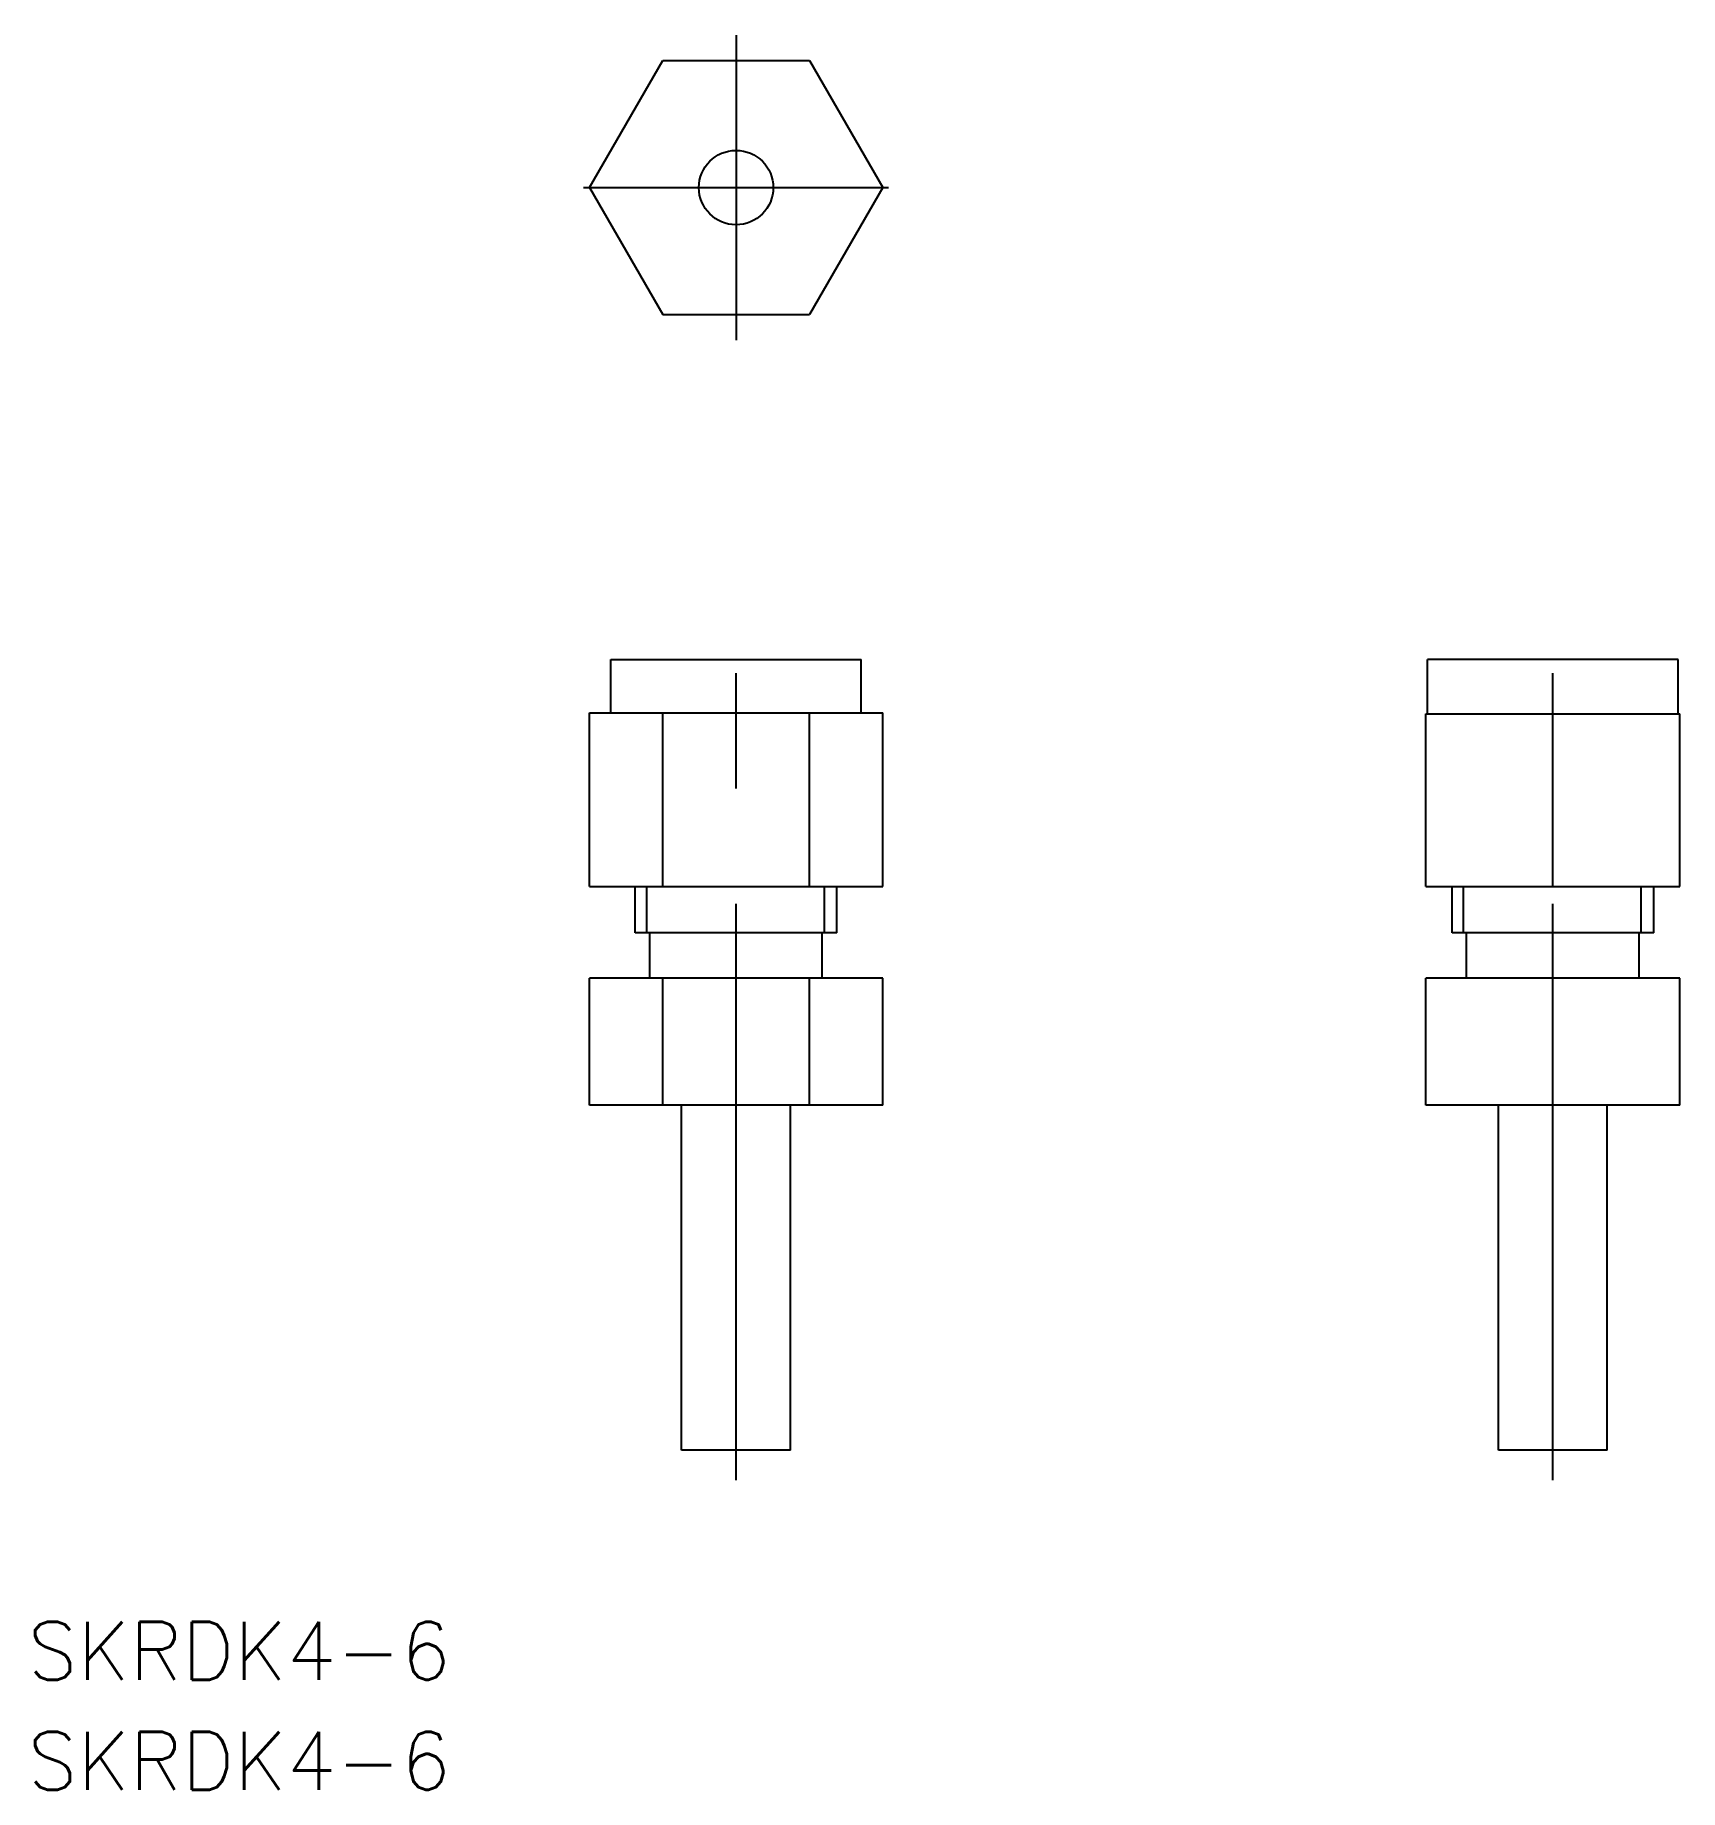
# Model space of a CAD drawing. Extents: x -38.6 to 52, y -18.7 to 78.
import ezdxf

# ---------------------------------------------------------------- set-up
doc = ezdxf.new("R2010")
doc.units = 0
doc.linetypes.add('CENTER', pattern=[50.8, 31.75, -6.35, 6.35, -6.35])
doc.layers.get('0').update_dxf_attribs({"linetype": 'CONTINUOUS'})
doc.layers.add('CENTER', color=1, linetype='CENTER')
doc.styles.get("Standard").update_dxf_attribs({"font": 'txt.shx', "bigfont": '@extfont2.shx'})

msp = doc.modelspace()

# ---------------------------------------------------------------- linework, layer by layer
at = {"color": 7, "linetype": 'CONTINUOUS'}
for p, q in [((-8.082904, 69.55878), (-4.041452, 76.55878)), ((-4.041452, 76.55878), (4.041452, 76.55878)), ((4.041452, 76.55878), (8.082904, 69.55878)), ((-8.082904, 69.55878), (-4.041452, 62.55878)), ((8.082904, 69.55878), (4.041452, 62.55878)), ((-4.041452, 62.55878), (4.041452, 62.55878)), ((-6.9, 43.55878), (6.900001, 43.55878)), ((-6.9, 40.616515), (-6.9, 43.55878)), ((6.900001, 40.616515), (6.900001, 43.55878)), ((38.099999, 40.55878), (38.099999, 43.558779)), ((51.900001, 43.558779), (38.099999, 43.558779)), ((51.900001, 40.55878), (51.900001, 43.558779)), ((-8.082905, 31.058781), (-8.082905, 40.616515)), ((-8.082905, 40.616515), (8.082904, 40.616515)), ((-4.041452, 31.058781), (-4.041452, 40.616515)), ((4.041452, 31.058781), (4.041452, 40.616515)), ((8.082904, 31.058781), (8.082904, 40.616515)), ((38, 40.55878), (52, 40.55878)), ((38, 31.058781), (38, 40.55878)), ((45, 31.058781), (45, 40.55878)), ((52, 31.058781), (52, 40.55878)), ((-8.082905, 31.058781), (8.082904, 31.058781)), ((-5.556, 28.5), (-5.556, 31.058781)), ((5.556001, 28.5), (5.556001, 31.058781)), ((38, 31.058781), (52, 31.058781)), ((39.444, 28.5), (39.444, 31.058781)), ((50.556001, 28.5), (50.556001, 31.058781)), ((5.556001, 28.5), (-5.556, 28.5)), ((-4.75, 26), (-4.75, 28.5)), ((4.75, 26), (4.75, 28.5)), ((50.556001, 28.5), (39.444, 28.5)), ((40.25, 26), (40.25, 28.5)), ((49.75, 26), (49.75, 28.5)), ((8.082904, 26), (-8.082903, 26)), ((-8.082903, 19), (-8.082903, 26)), ((-4.041452, 19), (-4.041452, 26)), ((4.041452, 19), (4.041452, 26)), ((8.082904, 19), (8.082904, 26)), ((38, 19), (38, 26)), ((52, 26), (38, 26)), ((45, 19), (45, 26)), ((52, 19), (52, 26)), ((8.082904, 19), (-8.082903, 19)), ((-3, 0), (-3, 19)), ((3, 0), (3, 19)), ((52, 19), (37.999997, 19)), ((42, 0), (42, 19)), ((48, 0), (48, 19)), ((3, 0), (-3, 0)), ((48, 0), (42, 0))]:
    msp.add_line(p, q, dxfattribs=at)
at = {"color": 3, "linetype": 'CONTINUOUS'}
for p, q in [((-4.92, 28.5), (-4.92, 31.058781)), ((4.869, 28.5), (4.869, 31.058781)), ((40.08, 28.5), (40.08, 31.058781)), ((49.869, 28.5), (49.869, 31.058781))]:
    msp.add_line(p, q, dxfattribs=at)
at = {"color": 7, "linetype": 'CONTINUOUS'}
msp.add_circle((0, 69.55878), 2.049999, dxfattribs=at)
msp.add_circle((0, 69.55878), 2.049999, dxfattribs=at)
at = {"layer": 'CENTER', "color": 1, "linetype": 'CENTER'}
for p, q in [((0, 77.95878), (0, 61.158779)), ((0, 77.95878), (0, 61.158779)), ((-8.400001, 69.55878), (8.400001, 69.55878)), ((-8.400001, 69.55878), (8.400001, 69.55878)), ((0, -1.649024), (0, 45.921687)), ((45, -1.649024), (45, 44.906102))]:
    msp.add_line(p, q, dxfattribs=at)

# ---------------------------------------------------------------- texts
at = {"color": 7, "linetype": 'CONTINUOUS'}
for p in [(-39.030893, -12.659386), (-39.030893, -18.722076)]:
    msp.add_text('SKRDK4-6', height=3.2, dxfattribs=at).set_placement(p)

doc.saveas('drawing.dxf')
